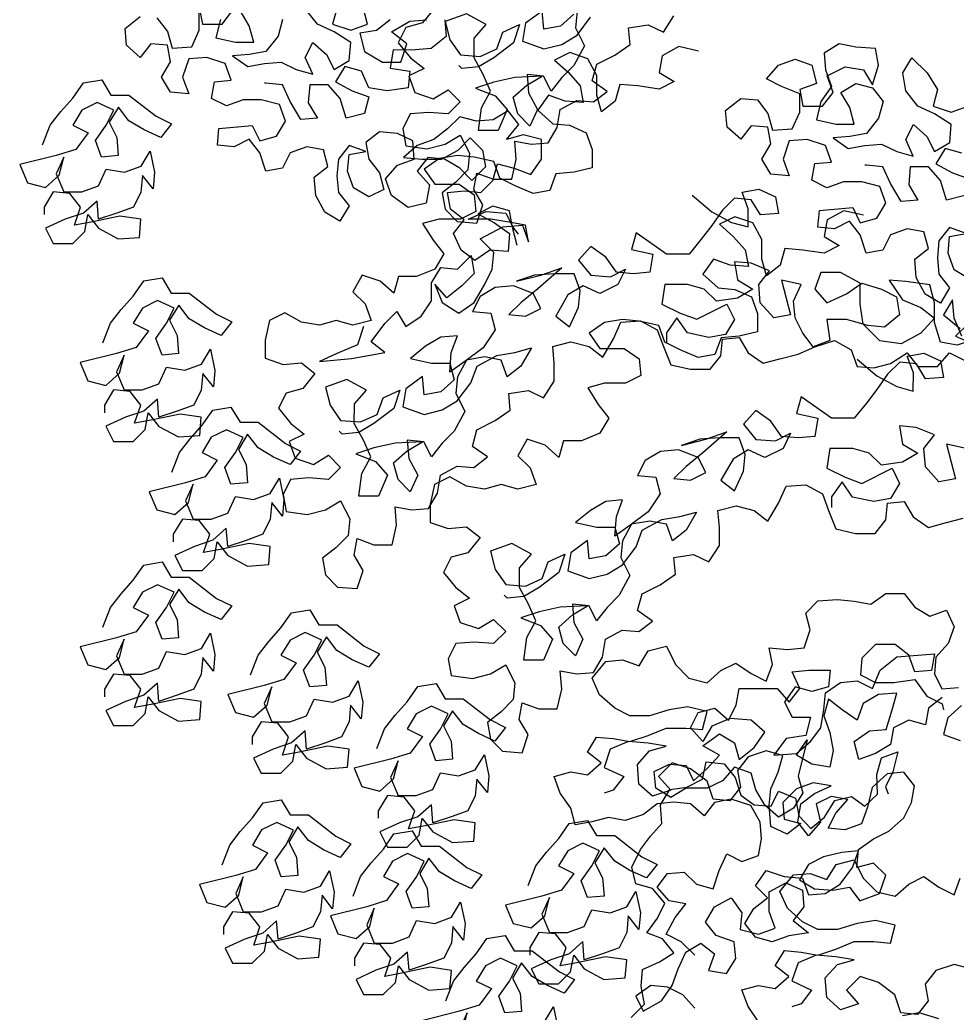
# Model space of a CAD drawing. Extents: x -624 to 3058, y 5313 to 11664.
# Drawn here: x -624 to 1288, y 7099 to 9125 of the extents above; entities that cross this region are included whole.
import ezdxf

# ---------------------------------------------------------------- set-up
doc = ezdxf.new("R2010")
doc.units = 0
doc.header["$LTSCALE"] = 150
doc.layers.get('0').update_dxf_attribs({"linetype": 'CONTINUOUS'})

msp = doc.modelspace()

# ---------------------------------------------------------------- linework, layer by layer
at = {"color": 0}
for points in [[(-344.6, 9128.8), (-323, 9100.9), (-313.7, 9067), (-273.6, 9070), (-258.1, 9104), (-258.1, 9141)], [(-258.1, 9150.3), (-251.9, 9116.3), (-211.7, 9116.3), (-190.1, 9144.1)], [(-214.8, 9125.6), (-224.1, 9088.5), (-184, 9079.2), (-146.9, 9079.2), (-156.1, 9113.1), (-174.7, 9144.1)], [(-88.2, 9125.4), (-97.5, 9091.5), (-122.2, 9060.6), (-156.2, 9054.5), (-190.2, 9051.4), (-159.3, 9029.7), (-125.3, 9035.9), (-91.3, 9038.9), (-60.5, 9023.5), (-26.5, 9014.2), (-41.9, 9048.2), (-26.4, 9079), (1.3, 9054.3), (16.8, 9023.4), (47.7, 9041.9), (50.8, 9079), (16.8, 9100.6), (-17.1, 9116.1), (-41.8, 9147)], [(23.1, 9150), (13.8, 9116.1), (50.8, 9103.7), (84.8, 9116), (75.6, 9153.1)], [(222, 9149.4), (197.2, 9118.6), (163.2, 9109.3), (147.8, 9078.4), (172.4, 9047.5), (200.2, 9025.9), (169.3, 9010.5), (181.6, 8976.5), (218.7, 8964.1), (249.6, 8982.6), (274.3, 8957.9), (249.6, 8933.2), (209.4, 8936.3), (172.3, 8933.2), (156.9, 8902.4), (163, 8868.4), (206.3, 8862.2), (243.3, 8871.4), (274.2, 8889.9), (292.7, 8852.8), (289.6, 8818.8), (264.9, 8794.1), (237.1, 8772.5), (243.2, 8738.6), (267.9, 8713.8), (308, 8710.7), (320.4, 8747.8), (301.9, 8778.7), (308.1, 8812.6), (342.1, 8800.3), (379.2, 8800.2), (388.5, 8840.4), (385.4, 8877.4), (419.4, 8871.2), (453.4, 8874.3), (471.9, 8905.2), (478.2, 8942.2), (512.2, 8960.7), (546.1, 8957.6), (574, 8979.2), (543.1, 9000.9), (552.4, 9034.8), (589.5, 9053.3), (620.4, 9074.9), (617.3, 9108.9), (657.5, 9115), (688.4, 9099.6), (710, 9133.5)], [(512.3, 9143), (509.2, 9109), (527.7, 9071.9), (506, 9031.8), (481.3, 9007.1), (459.7, 8979.3), (444.2, 9010.2), (410.3, 9013.3), (413.3, 8976.3), (431.8, 8942.3), (416.3, 8908.3), (391.7, 8933), (382.4, 8967), (410.2, 8991.7), (441.2, 9010.2), (385.5, 9007.2), (342.3, 8998), (305.2, 8985.6), (345.4, 8970.1), (370, 8942.3), (351.5, 8899.1), (311.3, 8899.1), (317.5, 8945.5), (336.1, 8979.4), (320.7, 9013.4), (302.2, 9047.4), (302.2, 9087.6), (327, 9115.3), (286.8, 9137), (243.6, 9121.6), (252.8, 9084.5), (274.4, 9053.6), (314.5, 9050.5), (348.5, 9065.9), (360.9, 9099.9), (394.9, 9115.3), (382.5, 9078.2), (342.3, 9047.4), (311.4, 9028.9), (277.4, 9025.8), (271.3, 9032)], [(506.1, 9136.8), (478.3, 9112.1), (444.3, 9106), (441.3, 9143), (407.3, 9118.4), (401.1, 9081.3), (444.3, 9065.8), (481.4, 9075), (512.3, 9093.6), (540.1, 9130.6)], [(390.2, 8664.7), (381, 8701.8), (374.8, 8735.8), (340.9, 8745.1), (309.9, 8729.7), (343.9, 8711.1), (374.8, 8689.5), (371.7, 8652.4), (334.6, 8655.5), (303.7, 8633.9), (275.9, 8655.6), (260.5, 8689.6), (282.1, 8717.3), (254.4, 8739), (248.2, 8773), (282.2, 8776), (316.2, 8772.9), (340.9, 8797.6), (350.2, 8831.6), (384.2, 8822.3), (418.1, 8809.9), (439.8, 8840.8), (439.8, 8880.9), (402.8, 8890.2), (368.8, 8881), (393.5, 8911.9), (371.9, 8939.7), (341, 8921.2), (307, 8918.1), (273.1, 8927.4), (248.3, 8902.7), (220.5, 8881.1), (186.5, 8868.8), (158.7, 8844.1), (195.8, 8841), (235.9, 8841), (269.9, 8859.5), (294.6, 8884.1), (319.3, 8859.4), (325.5, 8825.4), (297.7, 8797.6), (273, 8822.4), (242.1, 8840.9), (208.1, 8844.1), (186.5, 8816.3), (211.2, 8788.5), (204.9, 8751.4), (167.9, 8742.2), (133.9, 8766.9), (121.6, 8800.9), (146.3, 8828.7), (180.3, 8841), (177.3, 8878.1), (146.4, 8893.5), (109.3, 8896.7), (81.5, 8875.1), (87.6, 8841.1), (109.2, 8813.3), (118.5, 8779.3), (87.6, 8763.9), (56.7, 8782.4), (44.4, 8816.4), (47.5, 8850.4), (81.5, 8856.5), (47.5, 8868.9), (25.9, 8841.1), (22.7, 8807.2), (25.8, 8773.2), (47.4, 8745.4), (28.8, 8714.5), (-2, 8733.1), (-20.5, 8767), (-23.6, 8804.1), (4.2, 8825.7), (-5, 8859.7), (-39, 8865.9), (-73, 8853.6), (-88.5, 8822.7), (-122.4, 8816.6), (-134.8, 8853.6), (-156.4, 8881.5), (-187.3, 8866.1), (-221.2, 8869.2), (-218.1, 8903.1), (-150.2, 8909.3), (-134.7, 8878.4), (-100.7, 8887.6), (-82.2, 8918.5), (-94.5, 8952.5), (-131.6, 8961.8), (-168.6, 8961.8), (-202.6, 8949.5), (-233.5, 8964.9), (-227.3, 8998.9), (-193.3, 9002), (-205.6, 9036), (-242.7, 9048.4), (-279.8, 9045.3), (-292.2, 9008.2), (-279.8, 8974.3), (-316.9, 8977.4), (-335.4, 9008.3), (-316.8, 9039.2), (-323, 9073.1), (-357, 9076.3), (-378.6, 9048.5), (-406.4, 9073.2), (-409.5, 9107.2), (-378.5, 9131.9)], [(242.4, 9125.1), (245.4, 9091.2), (214.5, 9066.5), (174.3, 9063.4), (137.3, 9063.5), (131.1, 9026.4), (171.2, 9020.2), (168.1, 8986.2), (124.8, 8980.1), (87.8, 8986.3), (72.4, 9020.3), (38.4, 9029.6), (19.8, 8998.7), (53.8, 8980.1), (87.8, 8967.7), (78.5, 8933.8), (41.4, 8924.5), (29.1, 8964.7), (4.4, 8992.5), (-32.7, 8992.6), (-35.8, 8955.5), (-17.3, 8924.6), (-51.3, 8921.5), (-72.9, 8958.6), (-88.3, 8992.6), (-122.3, 8995.7), (-125.4, 8995.7)], [(131.1, 9125.2), (103.3, 9103.6), (69.3, 9097.5), (78.6, 9060.4), (115.6, 9038.8), (152.7, 9038.7), (165.1, 9075.8), (134.2, 9100.5), (171.3, 9122.1), (205.3, 9125.2)], [(1312.3, 8596.7), (1281.4, 8615.3), (1269.1, 8649.3), (1272.2, 8683.3), (1306.2, 8689.4), (1272.2, 8701.8), (1250.6, 8674), (1247.5, 8640), (1250.5, 8606.1), (1272.1, 8578.2), (1253.6, 8547.4), (1222.7, 8565.9), (1204.2, 8599.9), (1201.1, 8637), (1228.9, 8658.6), (1219.7, 8692.6), (1185.7, 8698.8), (1151.7, 8686.5), (1136.3, 8655.6), (1102.3, 8649.4), (1090, 8686.5), (1068.4, 8714.3), (1037.5, 8698.9), (1003.5, 8702), (1006.6, 8736), (1074.6, 8742.1), (1090, 8711.2), (1124, 8720.5), (1142.5, 8751.3), (1130.2, 8785.3), (1093.2, 8794.6), (1056.1, 8794.7), (1022.1, 8782.3), (991.2, 8797.8), (997.4, 8831.8), (1031.4, 8834.8), (1019.1, 8868.8), (982, 8881.2), (945, 8878.2), (932.6, 8841.1), (944.9, 8807.1), (907.8, 8810.2), (889.3, 8841.2), (907.9, 8872), (901.7, 8906), (867.8, 8909.1), (846.1, 8881.4), (818.3, 8906.1), (815.3, 8940.1), (846.2, 8964.8), (880.2, 8961.6), (901.8, 8933.8), (911, 8899.8), (951.2, 8902.9), (966.6, 8936.8), (966.7, 8973.9), (929.6, 8989.4), (898.7, 9004.9), (923.5, 9032.6), (957.5, 9045), (991.4, 9032.6), (1000.7, 8995.5), (966.7, 8983.2), (972.8, 8949.2), (1013, 8949.2), (1034.6, 8976.9), (1022.3, 9010.9), (1059.4, 9029.4), (1096.5, 9023.2), (1115, 8992.3), (1127.3, 9032.5), (1121.2, 9066.4), (1081, 9069.6), (1047.1, 9075.8), (1016.2, 9057.3), (1019.2, 9023.3), (1031.6, 8989.3), (1009.9, 8958.4), (1000.6, 8921.4), (1040.7, 8912.1), (1077.8, 8912), (1068.6, 8946), (1050.1, 8976.9), (1081, 8995.4), (1115, 8986.1), (1136.5, 8958.3), (1127.3, 8924.3), (1102.5, 8893.5), (1068.5, 8887.3), (1034.5, 8884.3), (1065.4, 8862.6), (1099.4, 8868.8), (1133.4, 8871.8), (1164.3, 8856.3), (1198.2, 8847), (1182.8, 8881), (1198.3, 8911.9), (1226.1, 8887.2), (1241.5, 8856.3), (1272.4, 8874.8), (1275.5, 8911.8), (1241.6, 8933.5), (1207.6, 8949), (1182.9, 8979.9), (1176.8, 9017), (1195.3, 9047.8), (1226.2, 9016.9), (1247.8, 8982.9), (1238.5, 8949), (1275.5, 8936.6), (1309.5, 8948.9)], [(760, 9061), (719.8, 9070.3), (685.8, 9051.8), (679.6, 9017.9), (710.5, 8999.3), (679.6, 8983.9), (636.3, 8990.1), (599.3, 8993.2), (590, 8959.3), (562.1, 8937.7), (552.9, 8971.6), (552.9, 9011.8), (534.4, 9045.8), (497.4, 9058.2), (466.5, 9042.8), (494.3, 9018), (518.9, 8990.2), (525.1, 8956.2), (488, 8959.4), (454.1, 8971.7), (432.4, 8940.9), (463.3, 8913), (497.2, 8909.9), (531.2, 8894.4), (543.5, 8860.5), (543.5, 8823.4), (506.4, 8814.2), (469.4, 8811.1), (457, 8777.1), (423, 8771), (385.9, 8786.5), (355, 8801.9), (342.7, 8835.9), (302.6, 8845.2), (268.6, 8848.3), (231.5, 8842.2), (200.6, 8820.6), (222.2, 8789.7), (271.6, 8789.7), (302.5, 8768), (305.6, 8734), (274.7, 8718.6), (231.4, 8718.6), (197.4, 8709.4), (219, 8675.4), (240.6, 8647.6), (222.1, 8616.7), (185, 8601.3), (147.9, 8601.3), (138.6, 8567.4), (110.8, 8592.1), (73.8, 8604.5), (55.2, 8570.5), (79.9, 8545.8), (92.2, 8511.8), (55.1, 8502.6), (21.2, 8511.9), (-12.8, 8502.6), (-49.9, 8508.8), (-83.8, 8527.4), (-114.7, 8512), (-124.1, 8471.8), (-124.1, 8434.8), (-87, 8422.4), (-50, 8425.4), (-22.2, 8403.8), (-46.9, 8372.9), (-80.9, 8363.7), (-96.4, 8332.8), (-71.7, 8301.9), (-43.9, 8280.3), (-74.8, 8264.8), (-62.5, 8230.8), (-25.4, 8218.5), (5.5, 8237), (30.2, 8212.2), (5.4, 8187.5), (-34.7, 8190.7), (-71.8, 8187.6), (-87.3, 8156.7), (-81.1, 8122.7), (-37.9, 8116.5), (-0.8, 8125.8), (30.1, 8144.3), (48.6, 8107.2), (45.5, 8073.2), (20.7, 8048.5), (-7.1, 8026.9), (-0.9, 7992.9), (23.8, 7968.2), (63.9, 7965.1), (76.3, 8002.1), (57.8, 8033), (64, 8067), (98, 8054.6), (135, 8054.6), (144.3, 8094.7), (141.3, 8131.8), (175.3, 8125.6), (209.2, 8128.7), (227.8, 8159.5), (234, 8196.6), (268, 8215.1), (302, 8212), (329.8, 8233.6), (298.9, 8255.2), (308.2, 8289.2), (345.3, 8307.7), (376.2, 8329.3), (373.2, 8363.3), (413.3, 8369.4), (444.2, 8353.9), (465.9, 8387.9), (465.9, 8425), (462.9, 8459), (499.9, 8468.2), (537, 8458.9), (564.8, 8437.2), (586.4, 8474.3), (601.9, 8508.2), (642.1, 8511.3), (676, 8492.7), (688.4, 8458.7), (703.8, 8421.7), (743.9, 8412.4), (784.1, 8412.3), (805.7, 8440.1), (808.8, 8474.1), (842.8, 8477.1), (861.3, 8446.2), (892.2, 8424.6), (926.2, 8433.8), (963.3, 8443), (997.3, 8458.5), (1037.4, 8470.8), (1071.4, 8452.2), (1083.7, 8418.2), (1117.7, 8415.1), (1151.7, 8424.3), (1185.7, 8445.9), (1207.3, 8418.1), (1247.4, 8418.1), (1272.2, 8445.9), (1303, 8430.4)], [(-577.8, 8869.9), (-562.3, 8910), (-540.6, 8937.8), (-515.9, 8965.6), (-494.2, 8996.4), (-457.2, 9002.6), (-438.7, 8971.7), (-401.6, 8971.6), (-346, 8928.3), (-315.1, 8912.9), (-336.8, 8885.1), (-370.8, 8900.6), (-401.6, 8919.1), (-423.2, 8947), (-441.8, 8916.1), (-426.4, 8885.2), (-423.3, 8848.1), (-457.3, 8845), (-469.6, 8879), (-448, 8909.9), (-432.5, 8940.8), (-466.5, 8956.3), (-497.4, 8940.8), (-515.9, 8910), (-485.1, 8894.5), (-509.8, 8860.5), (-550, 8848.2), (-624.1, 8829.8), (-608.7, 8792.7), (-571.7, 8783.4), (-543.8, 8808.1), (-534.5, 8845.1), (-550, 8811.1), (-534.6, 8774.1), (-497.5, 8774), (-463.5, 8786.4), (-448.1, 8820.3), (-411, 8814.1), (-377, 8826.4), (-358.4, 8857.3), (-349.2, 8814.1), (-352.3, 8780.1), (-373.9, 8807.9), (-377.1, 8773.9), (-392.5, 8743), (-426.5, 8730.7), (-463.6, 8718.4), (-466.7, 8755.5), (-494.5, 8730.8), (-531.6, 8718.5), (-571.7, 8700), (-556.3, 8669.1), (-516.2, 8669), (-491.4, 8693.7), (-485.2, 8727.7), (-463.6, 8699.9), (-423.5, 8678.2), (-380.2, 8681.3), (-377.1, 8718.3), (-420.3, 8724.5), (-479, 8712.2), (-513, 8706.1), (-500.6, 8743.1), (-522.2, 8771), (-556.2, 8774.1), (-574.8, 8743.2), (-574.8, 8727.8)], [(1297.1, 8853.1), (1263.1, 8862.4), (1244.5, 8831.6), (1278.5, 8813), (1312.5, 8800.6)], [(1303.2, 8766.6), (1266.1, 8757.4), (1253.8, 8797.6), (1229.1, 8825.4), (1192, 8825.4), (1188.9, 8788.4), (1207.4, 8757.5), (1173.4, 8754.4), (1151.8, 8791.5), (1136.4, 8825.5), (1102.5, 8828.6), (1099.4, 8828.6)], [(747.3, 8767.6), (787.5, 8733.6), (827.6, 8711.9), (861.6, 8702.6), (861.6, 8739.7), (849.3, 8773.7), (883.3, 8779.8), (917.2, 8764.4), (923.4, 8730.4), (886.3, 8727.3), (867.8, 8758.2), (833.8, 8761.3), (809.1, 8736.6), (787.4, 8705.8), (765.8, 8678), (741, 8647.1), (694.7, 8647.2), (633, 8690.5), (623.7, 8656.5), (666.9, 8647.2), (660.7, 8610.1), (626.7, 8607.1), (592.7, 8610.2), (571.1, 8641.1), (540.3, 8662.8), (515.5, 8635), (540.2, 8604.1), (580.4, 8600.9), (611.3, 8616.4), (595.8, 8585.5), (558.7, 8567), (524.7, 8582.5), (493.8, 8564), (469.1, 8520.7), (496.9, 8499.1), (515.4, 8539.2), (518.6, 8573.2), (506.2, 8607.2), (466.1, 8607.2), (425.9, 8604.2), (388.8, 8591.8), (438.3, 8604.2), (481.5, 8619.6), (432.1, 8576.4), (398.1, 8548.6), (373.3, 8523.9), (407.3, 8520.8), (438.2, 8536.2), (422.8, 8567.1), (382.7, 8582.6), (345.6, 8579.5), (314.7, 8561), (299.2, 8530.1), (336.3, 8527), (345.5, 8493), (320.8, 8456), (283.7, 8428.2), (252.7, 8406.6), (255.9, 8446.8), (268.3, 8480.8), (234.3, 8477.7), (203.4, 8459.2), (172.5, 8434.5), (215.7, 8425.2), (252.8, 8425.2), (262, 8391.2), (234.2, 8366.5), (200.2, 8360.3), (197.1, 8397.4), (163.1, 8372.7), (156.9, 8335.7), (200.2, 8320.2), (237.2, 8329.4), (268.1, 8347.9), (296, 8385), (308.4, 8418.9), (348.5, 8440.5), (385.6, 8446.7), (419.6, 8455.9), (397.9, 8418.9), (370.1, 8397.3), (357.8, 8431.2), (323.8, 8437.5), (286.8, 8431.3), (268.2, 8397.3), (265.1, 8363.4), (283.6, 8326.3), (261.9, 8286.1), (237.2, 8261.5), (215.5, 8233.7), (200.1, 8264.6), (166.1, 8267.7), (169.2, 8230.6), (187.7, 8196.6), (172.2, 8162.7), (147.5, 8187.4), (138.3, 8221.4), (166.1, 8246.1), (197, 8264.6), (141.4, 8261.5), (98.2, 8252.3), (61.1, 8240), (101.2, 8224.5), (125.9, 8196.7), (107.3, 8153.5), (67.2, 8153.5), (73.4, 8199.8), (92, 8233.8), (76.5, 8267.8), (58, 8301.8), (58.1, 8341.9), (82.8, 8369.7), (42.7, 8391.4), (-0.6, 8376), (8.7, 8338.9), (30.2, 8308), (70.4, 8304.9), (104.4, 8320.3), (116.8, 8354.2), (150.8, 8369.7), (138.4, 8332.6), (98.2, 8301.7), (67.3, 8283.2), (33.3, 8280.2), (27.1, 8286.4)], [(76.8, 8499.5), (64.4, 8462.4), (21.1, 8443.9), (-12.9, 8428.5), (52, 8434.6), (120, 8446.9), (92.2, 8468.6), (120, 8505.6), (144.7, 8530.3), (163.3, 8499.4), (194.2, 8521), (215.8, 8551.8), (215.8, 8588.9), (234.4, 8619.8), (268.4, 8616.7), (296.2, 8644.4), (302.4, 8607.4), (277.6, 8582.7), (246.7, 8558), (222, 8585.8), (237.4, 8548.7), (271.4, 8527.1), (302.3, 8548.7), (324, 8585.7), (339.4, 8616.6), (342.6, 8650.6), (314.8, 8678.4), (361.1, 8703.1), (401.3, 8706.1), (413.6, 8672.1), (407.5, 8706.1), (373.5, 8712.3), (336.4, 8718.5), (290.1, 8718.6), (327.2, 8734), (367.3, 8730.9), (382.8, 8700), (392, 8687.6)], [(1096.6, 8726.5), (1056.5, 8735.8), (1022.5, 8717.3), (1016.3, 8683.3), (1047.1, 8664.8), (1016.2, 8649.3), (973, 8655.6), (935.9, 8658.7), (926.6, 8624.7), (898.8, 8603.1), (889.6, 8637.1), (889.6, 8677.3), (871.1, 8711.3), (834.1, 8723.6), (803.2, 8708.2), (830.9, 8683.5), (855.6, 8655.7), (861.8, 8621.7), (824.7, 8624.8), (790.7, 8637.2), (769.1, 8606.3), (799.9, 8578.5), (833.9, 8575.4), (867.9, 8559.9), (880.2, 8525.9), (880.2, 8488.8), (843.1, 8479.6), (806, 8476.5), (793.6, 8442.6), (759.7, 8436.4), (722.6, 8451.9), (691.7, 8467.4), (679.4, 8501.4), (639.3, 8510.7), (605.3, 8513.8), (568.2, 8507.7), (537.3, 8486.1), (558.9, 8455.1), (608.3, 8455.1), (639.2, 8433.4), (642.2, 8399.5), (611.3, 8384.1), (568.1, 8384.1), (534.1, 8374.9), (555.7, 8340.9), (577.3, 8313), (558.7, 8282.2), (521.6, 8266.7), (484.6, 8266.8), (475.3, 8232.8), (447.5, 8257.5), (410.4, 8269.9), (391.9, 8236), (416.6, 8211.2), (428.9, 8177.3), (391.8, 8168), (357.8, 8177.3), (323.9, 8168.1), (286.8, 8174.3), (252.8, 8192.9), (221.9, 8177.4), (212.6, 8137.3), (212.6, 8100.2), (249.6, 8087.8), (286.7, 8090.9), (314.5, 8069.2), (289.8, 8038.4), (255.8, 8029.1), (240.3, 7998.3), (265, 7967.3), (292.8, 7945.7), (261.9, 7930.3), (274.2, 7896.3), (311.2, 7883.9), (342.1, 7902.4), (366.8, 7877.7), (342.1, 7853), (301.9, 7856.1), (264.9, 7853.1), (249.4, 7822.2), (255.5, 7788.2), (298.8, 7782), (335.9, 7791.2), (366.8, 7809.7), (385.3, 7772.6), (382.2, 7738.7), (357.4, 7714), (329.6, 7692.4), (335.7, 7658.4), (360.4, 7633.6), (400.6, 7630.5), (413, 7667.6), (394.5, 7698.5), (400.7, 7732.5), (434.7, 7720.1), (471.7, 7720), (481, 7760.2), (478, 7797.3), (511.9, 7791), (545.9, 7794.1), (564.5, 7825), (570.7, 7862), (604.7, 7880.5), (638.7, 7877.4), (666.5, 7899), (635.6, 7920.7), (644.9, 7954.6), (682, 7973.1), (712.9, 7994.7), (709.9, 8028.7), (750, 8034.9), (780.9, 8019.4), (802.6, 8053.3), (802.6, 8090.4), (799.5, 8124.4), (836.6, 8133.6), (873.7, 8124.3), (901.4, 8102.7), (923.1, 8139.7), (938.6, 8173.7), (978.7, 8176.7), (1012.7, 8158.2), (1025, 8124.2), (1040.4, 8087.1), (1080.6, 8077.8), (1120.7, 8077.8), (1142.4, 8105.6), (1145.5, 8139.5), (1179.5, 8142.6), (1198, 8111.7), (1228.9, 8090), (1262.9, 8099.3), (1299.9, 8108.5)], [(1324.7, 8473.6), (1287.6, 8461.3), (1253.7, 8467.5), (1241.3, 8507.7), (1241.4, 8547.8), (1232.1, 8584.9), (1182.7, 8591.1), (1148.7, 8594.2), (1176.5, 8554.1), (1213.6, 8538.6), (1241.3, 8516.9), (1213.5, 8486.1), (1173.3, 8464.5), (1130.1, 8470.7), (1096.1, 8504.7), (1090, 8544.9), (1090, 8588.1), (1049.9, 8609.8), (1009.8, 8609.8), (997.4, 8575.8), (1022.1, 8548), (1062.2, 8566.5), (1093.1, 8588.1), (1133.3, 8575.7), (1164.2, 8560.2), (1170.3, 8523.2), (1139.4, 8498.5), (1105.4, 8501.6), (1062.2, 8514), (1022, 8514), (1028.2, 8470.8), (994.2, 8458.5), (972.6, 8486.3), (957.2, 8517.2), (954.1, 8551.2), (969.6, 8585.1), (929.4, 8594.4), (938.7, 8557.4), (947.9, 8523.4), (913.9, 8517.2), (886.1, 8548.1), (883.1, 8585.2), (904.7, 8613), (867.7, 8628.5), (833.7, 8631.6), (839.8, 8594.5), (870.7, 8576), (839.8, 8557.5), (796.6, 8551.3), (771.9, 8576.1), (737.9, 8585.4), (691.6, 8585.4), (685.3, 8545.2), (722.4, 8526.7), (756.4, 8514.3), (818.2, 8545.1), (833.6, 8514.2), (815, 8483.3), (781, 8477.2), (737.8, 8486.5), (716.2, 8517.4), (694.6, 8486.5), (694.5, 8464.9)], [(-454.7, 8466), (-439.2, 8506.2), (-417.6, 8534), (-392.8, 8561.7), (-371.2, 8592.6), (-334.1, 8598.8), (-315.6, 8567.9), (-278.5, 8567.8), (-223, 8524.5), (-192.1, 8509.1), (-213.7, 8481.3), (-247.7, 8496.7), (-278.6, 8515.3), (-300.2, 8543.1), (-318.7, 8512.3), (-303.3, 8481.4), (-300.3, 8444.3), (-334.2, 8441.2), (-346.6, 8475.2), (-324.9, 8506.1), (-309.4, 8537), (-343.4, 8552.4), (-374.3, 8537), (-392.9, 8506.1), (-362, 8490.7), (-386.7, 8456.7), (-426.9, 8444.4), (-501.1, 8425.9), (-485.7, 8388.8), (-448.6, 8379.5), (-420.8, 8404.2), (-411.5, 8441.3), (-426.9, 8407.3), (-411.5, 8370.2), (-374.5, 8370.2), (-340.5, 8382.5), (-325, 8416.5), (-287.9, 8410.3), (-253.9, 8422.6), (-235.4, 8453.5), (-226.2, 8410.2), (-229.3, 8376.3), (-250.9, 8404.1), (-254, 8370.1), (-269.5, 8339.2), (-303.5, 8326.9), (-340.5, 8314.6), (-343.6, 8351.7), (-371.4, 8327), (-408.5, 8314.6), (-448.7, 8296.1), (-433.3, 8265.2), (-393.1, 8265.2), (-368.4, 8289.9), (-362.2, 8323.9), (-340.6, 8296), (-300.4, 8274.4), (-257.2, 8277.4), (-254, 8314.5), (-297.3, 8320.7), (-356, 8308.4), (-390, 8302.3), (-377.6, 8339.3), (-399.2, 8367.1), (-433.2, 8370.3), (-451.7, 8339.4), (-451.7, 8323.9)], [(1296.9, 8479.8), (1281.5, 8516.9), (1278.4, 8554), (1259.9, 8523.1), (1293.8, 8495.3)], [(1309.3, 8504.5), (1284.6, 8479.8), (1327.8, 8461.2)], [(1084, 8433), (1124.1, 8399), (1164.3, 8377.4), (1198.2, 8368.1), (1198.3, 8405.1), (1185.9, 8439.1), (1219.9, 8445.3), (1253.9, 8429.8), (1260, 8395.8), (1223, 8392.8), (1204.5, 8423.7), (1170.5, 8426.8), (1145.8, 8402.1), (1124.1, 8371.2), (1102.5, 8343.4), (1077.7, 8312.6), (1031.4, 8312.6), (969.6, 8355.9), (960.3, 8322), (1003.6, 8312.6), (997.4, 8275.6), (963.4, 8272.5), (929.4, 8275.6), (907.8, 8306.6), (876.9, 8328.2), (852.2, 8300.4), (876.9, 8269.5), (917, 8266.4), (947.9, 8281.8), (932.5, 8250.9), (895.4, 8232.4), (861.4, 8247.9), (830.5, 8229.4), (805.8, 8186.2), (833.5, 8164.5), (852.1, 8204.7), (855.2, 8238.6), (842.9, 8272.6), (802.8, 8272.7), (762.6, 8269.6), (725.5, 8257.3), (774.9, 8269.6), (818.2, 8285), (768.7, 8241.8), (734.7, 8214), (710, 8189.4), (744, 8186.2), (774.9, 8201.6), (759.5, 8232.6), (719.3, 8248), (682.3, 8245), (651.3, 8226.5), (635.9, 8195.6), (672.9, 8192.5), (682.2, 8158.5), (657.4, 8121.4), (620.3, 8093.7), (589.4, 8072.1), (592.6, 8112.2), (604.9, 8146.2), (571, 8143.1), (540, 8124.6), (509.1, 8100), (552.4, 8090.6), (589.4, 8090.6), (598.7, 8056.6), (570.9, 8031.9), (536.9, 8025.8), (533.8, 8062.9), (499.8, 8038.2), (493.6, 8001.1), (536.8, 7985.6), (573.9, 7994.9), (604.8, 8013.4), (632.7, 8050.4), (645, 8084.4), (685.2, 8106), (722.3, 8112.1), (756.3, 8121.3), (734.6, 8084.3), (706.8, 8062.7), (694.5, 8096.7), (660.5, 8102.9), (623.4, 8096.8), (604.9, 8062.8), (601.7, 8028.8), (620.2, 7991.7), (598.6, 7951.6), (573.8, 7926.9), (552.2, 7899.1), (536.8, 7930), (502.8, 7933.1), (505.9, 7896.1), (524.4, 7862.1), (508.9, 7828.1), (484.2, 7852.9), (475, 7886.8), (502.8, 7911.5), (533.7, 7930), (478.1, 7927), (434.8, 7917.8), (397.8, 7905.4), (437.9, 7890), (462.6, 7862.1), (444, 7818.9), (403.9, 7818.9), (410.1, 7865.3), (428.6, 7899.2), (413.2, 7933.2), (394.7, 7967.2), (394.8, 8007.4), (419.5, 8035.2), (379.4, 8056.8), (336.1, 8041.4), (345.3, 8004.3), (366.9, 7973.4), (407.1, 7970.3), (441.1, 7985.7), (453.5, 8019.7), (487.5, 8035.1), (475.1, 7998), (434.9, 7967.2), (404, 7948.7), (370, 7945.6), (363.8, 7951.8)], [(-314.1, 8202.7), (-298.6, 8242.8), (-276.9, 8270.6), (-252.2, 8298.4), (-230.5, 8329.3), (-193.5, 8335.4), (-175, 8304.5), (-137.9, 8304.5), (-82.3, 8261.2), (-51.4, 8245.7), (-73.1, 8217.9), (-107.1, 8233.4), (-137.9, 8251.9), (-159.5, 8279.8), (-178.1, 8248.9), (-162.7, 8218), (-159.6, 8180.9), (-193.6, 8177.9), (-205.9, 8211.9), (-184.3, 8242.7), (-168.8, 8273.6), (-202.8, 8289.1), (-233.7, 8273.7), (-252.2, 8242.8), (-221.4, 8227.3), (-246.1, 8193.4), (-286.3, 8181), (-360.4, 8162.6), (-345, 8125.5), (-308, 8116.2), (-280.1, 8140.9), (-270.8, 8177.9), (-286.3, 8144), (-270.9, 8106.9), (-233.8, 8106.9), (-199.8, 8119.2), (-184.4, 8153.1), (-147.3, 8146.9), (-113.3, 8159.3), (-94.7, 8190.1), (-85.5, 8146.9), (-88.6, 8112.9), (-110.2, 8140.7), (-113.4, 8106.7), (-128.8, 8075.9), (-162.8, 8063.5), (-199.9, 8051.2), (-203, 8088.3), (-230.8, 8063.6), (-267.9, 8051.3), (-308, 8032.8), (-292.6, 8001.9), (-252.5, 8001.8), (-227.7, 8026.5), (-221.5, 8060.5), (-199.9, 8032.7), (-159.8, 8011), (-116.5, 8014.1), (-113.4, 8051.1), (-156.6, 8057.4), (-215.3, 8045.1), (-249.3, 8038.9), (-236.9, 8076), (-258.5, 8103.8), (-292.5, 8106.9), (-311.1, 8076), (-311.1, 8060.6)], [(1306.2, 8250.6), (1266.1, 8259.9), (1275.3, 8222.8), (1284.6, 8188.8), (1250.6, 8182.7), (1222.8, 8213.6), (1219.8, 8250.7), (1241.4, 8278.4), (1204.3, 8293.9), (1170.4, 8297), (1176.5, 8260), (1207.4, 8241.4), (1176.5, 8222.9), (1133.2, 8216.8), (1108.5, 8241.5), (1074.6, 8250.8), (1028.2, 8250.8), (1022, 8210.7), (1059.1, 8192.1), (1093, 8179.7), (1154.8, 8210.6), (1170.3, 8179.7), (1151.7, 8148.8), (1117.7, 8142.6), (1074.5, 8151.9), (1052.9, 8182.9), (1031.2, 8152), (1031.2, 8130.4)], [(-454.7, 7886.7), (-439.2, 7926.8), (-417.6, 7954.6), (-392.8, 7982.4), (-371.2, 8013.2), (-334.1, 8019.4), (-315.6, 7988.5), (-278.5, 7988.4), (-223, 7945.1), (-192.1, 7929.7), (-213.7, 7901.9), (-247.7, 7917.4), (-278.6, 7935.9), (-300.2, 7963.7), (-318.7, 7932.9), (-303.3, 7902), (-300.3, 7864.9), (-334.2, 7861.8), (-346.6, 7895.8), (-324.9, 7926.7), (-309.4, 7957.6), (-343.4, 7973), (-374.3, 7957.6), (-392.9, 7926.8), (-362, 7911.3), (-386.7, 7877.3), (-426.9, 7865), (-501.1, 7846.5), (-485.7, 7809.5), (-448.6, 7800.2), (-420.8, 7824.8), (-411.5, 7861.9), (-426.9, 7827.9), (-411.5, 7790.9), (-374.5, 7790.8), (-340.5, 7803.1), (-325, 7837.1), (-287.9, 7830.9), (-253.9, 7843.2), (-235.4, 7874.1), (-226.2, 7830.8), (-229.3, 7796.9), (-250.9, 7824.7), (-254, 7790.7), (-269.5, 7759.8), (-303.5, 7747.5), (-340.5, 7735.2), (-343.6, 7772.3), (-371.4, 7747.6), (-408.5, 7735.2), (-448.7, 7716.7), (-433.3, 7685.8), (-393.1, 7685.8), (-368.4, 7710.5), (-362.2, 7744.5), (-340.6, 7716.6), (-300.4, 7695), (-257.2, 7698), (-254, 7735.1), (-297.3, 7741.3), (-356, 7729), (-390, 7722.9), (-377.6, 7759.9), (-399.2, 7787.8), (-433.2, 7790.9), (-451.7, 7760), (-451.7, 7744.6)], [(752.6, 7217.3), (724.8, 7245.1), (693.9, 7260.6), (712.5, 7294.6), (734.1, 7322.3), (700.2, 7328.5), (675.5, 7356.4), (697.1, 7384.2), (731.1, 7387.2), (755.8, 7362.5), (789.8, 7353.2), (802.2, 7390.2), (817.6, 7424.2), (848.5, 7408.7), (882.5, 7421.1), (888.7, 7455), (885.7, 7489), (867.1, 7523), (827, 7535.4), (793, 7529.2), (771.4, 7501.5), (743.6, 7526.2), (709.6, 7529.3), (675.6, 7526.3), (647.8, 7504.7), (610.7, 7492.3), (576.8, 7498.6), (542.8, 7489.3), (508.8, 7483.2), (499.5, 7517.2), (478, 7548.1), (465.6, 7582.1), (499.6, 7591.3), (533.6, 7585.1), (561.4, 7609.8), (533.6, 7631.4), (552.2, 7662.3), (586.2, 7659.2), (620.1, 7653), (657.2, 7665.3), (694.3, 7680.7), (734.5, 7680.7), (768.4, 7677.5), (777.7, 7714.6), (737.6, 7723.9), (700.5, 7717.8), (660.4, 7705.4), (620.2, 7705.5), (589.3, 7721), (558.5, 7748.8), (543, 7782.8), (570.9, 7816.7), (604.9, 7819.8), (638.8, 7807.4), (657.4, 7838.3), (694.5, 7847.5), (713, 7810.4), (740.7, 7782.6), (777.8, 7773.3), (805.6, 7798), (836.5, 7813.4), (867.4, 7791.7), (898.3, 7776.3), (910.7, 7810.2), (904.5, 7844.2), (941.6, 7841.1), (975.6, 7844.2), (988, 7881.2), (978.7, 7915.2), (1003.4, 7939.9), (1043.6, 7943), (1077.6, 7939.8), (1111.6, 7933.6), (1142.5, 7955.2), (1179.5, 7955.2), (1201.1, 7927.4), (1232, 7908.8), (1266, 7921.1), (1281.4, 7887.1), (1269, 7853.2), (1244.3, 7825.4), (1241.2, 7791.4), (1256.6, 7760.5), (1290.6, 7763.6)], [(-153.4, 7789.4), (-137.9, 7829.5), (-116.3, 7857.3), (-91.5, 7885.1), (-69.9, 7915.9), (-32.8, 7922.1), (-14.3, 7891.2), (22.8, 7891.1), (78.3, 7847.9), (109.2, 7832.4), (87.6, 7804.6), (53.6, 7820.1), (22.7, 7838.6), (1.1, 7866.5), (-17.4, 7835.6), (-2, 7804.7), (1, 7767.6), (-32.9, 7764.5), (-45.3, 7798.5), (-23.6, 7829.4), (-8.1, 7860.3), (-42.1, 7875.8), (-73, 7860.3), (-91.6, 7829.5), (-60.7, 7814), (-85.4, 7780), (-125.6, 7767.7), (-199.8, 7749.3), (-184.4, 7712.2), (-147.3, 7702.9), (-119.5, 7727.6), (-110.2, 7764.6), (-125.6, 7730.7), (-110.2, 7693.6), (-73.2, 7693.5), (-39.2, 7705.9), (-23.7, 7739.8), (13.4, 7733.6), (47.4, 7745.9), (65.9, 7776.8), (75.1, 7733.6), (72, 7699.6), (50.4, 7727.4), (47.3, 7693.4), (31.8, 7662.6), (-2.2, 7650.2), (-39.2, 7637.9), (-42.3, 7675), (-70.1, 7650.3), (-107.2, 7638), (-147.4, 7619.5), (-132, 7588.6), (-91.8, 7588.5), (-67.1, 7613.2), (-60.9, 7647.2), (-39.3, 7619.4), (0.9, 7597.7), (44.1, 7600.8), (47.3, 7637.8), (4, 7644), (-54.7, 7631.7), (-88.7, 7625.6), (-76.3, 7662.7), (-97.9, 7690.5), (-131.9, 7693.6), (-150.4, 7662.7), (-150.4, 7647.3)], [(1257, 7742.8), (1229.2, 7721.2), (1223, 7687.2), (1189, 7696.5), (1158.1, 7681.1), (1151.9, 7647.1), (1121, 7628.6), (1087, 7616.3), (1077.7, 7653.4), (1108.6, 7674.9), (1142.6, 7678), (1155, 7718.1), (1164.3, 7752.1), (1127.2, 7749.1), (1096.3, 7730.6), (1084, 7696.6), (1053.1, 7718.2), (1025.3, 7739.9), (1016, 7705.9), (1028.3, 7671.9), (1034.5, 7634.9), (1028.3, 7600.9), (991.2, 7607.1), (960.3, 7625.7), (982, 7656.5), (963.4, 7582.4), (972.6, 7548.4), (954.1, 7517.5), (923.1, 7499), (895.4, 7523.8), (876.9, 7554.7), (867.6, 7588.7), (833.7, 7601.1), (808.9, 7573.3), (778, 7557.9), (734.8, 7557.9), (703.9, 7539.4), (673, 7558), (669.9, 7591.9), (700.8, 7607.4), (734.8, 7604.2), (750.2, 7573.3), (778, 7598), (802.8, 7625.8), (768.8, 7644.4), (802.8, 7669), (833.7, 7650.5), (842.9, 7616.5), (873.8, 7641.2), (895.5, 7672.1), (867.7, 7696.8), (824.5, 7699.9), (787.4, 7684.5), (768.8, 7653.6), (744.1, 7681.5), (759.6, 7712.3), (793.6, 7721.6), (821.4, 7696.8), (836.9, 7727.7), (843.1, 7761.7), (920.3, 7761.6), (945, 7733.8), (966.6, 7761.6), (951.2, 7795.6), (985.2, 7798.6), (1028.4, 7798.6), (1025.3, 7764.6), (991.3, 7755.4), (957.4, 7764.7), (935.7, 7733.8), (951.1, 7702.9), (988.2, 7702.9), (978.9, 7665.8), (938.7, 7659.7), (914, 7625.7), (960.3, 7628.7), (988.2, 7653.4), (1009.8, 7681.2), (1016, 7718.3), (1019.1, 7752.3), (1050, 7773.8), (1084, 7776.9), (1114.9, 7761.4), (1130.4, 7798.5), (1164.4, 7826.3), (1207.6, 7829.3), (1241.6, 7832.4), (1235.4, 7798.4), (1201.4, 7795.3), (1189.1, 7829.3), (1161.3, 7851), (1121.2, 7851), (1093.3, 7823.2), (1090.2, 7789.3), (1121.1, 7773.8), (1158.2, 7773.7), (1201.4, 7779.9), (1226.1, 7745.9), (1257, 7730.4), (1260, 7718.1)], [(104.1, 7638.8), (119.6, 7678.9), (141.2, 7706.7), (165.9, 7734.5), (187.6, 7765.4), (224.7, 7771.5), (243.2, 7740.6), (280.2, 7740.6), (335.8, 7697.3), (366.7, 7681.8), (345, 7654), (311.1, 7669.5), (280.2, 7688.1), (258.6, 7715.9), (240, 7685), (255.4, 7654.1), (258.5, 7617), (224.5, 7614), (212.2, 7648), (233.8, 7678.8), (249.3, 7709.7), (215.4, 7725.2), (184.5, 7709.8), (165.9, 7678.9), (196.8, 7663.4), (172, 7629.5), (131.9, 7617.1), (57.7, 7598.7), (73.1, 7561.6), (110.2, 7552.3), (138, 7577), (147.3, 7614), (131.8, 7580.1), (147.2, 7543), (184.3, 7543), (218.3, 7555.3), (233.8, 7589.2), (270.8, 7583), (304.8, 7595.4), (323.4, 7626.2), (332.6, 7583), (329.5, 7549), (307.9, 7576.8), (304.8, 7542.8), (289.3, 7512), (255.3, 7499.6), (218.2, 7487.3), (215.2, 7524.4), (187.3, 7499.7), (150.3, 7487.4), (110.1, 7468.9), (125.5, 7438), (165.7, 7437.9), (190.4, 7462.6), (196.6, 7496.6), (218.2, 7468.8), (258.3, 7447.1), (301.6, 7450.2), (304.7, 7487.2), (261.5, 7493.5), (202.8, 7481.2), (168.8, 7475), (181.2, 7512.1), (159.6, 7539.9), (125.6, 7543), (107, 7512.1), (107, 7496.7)], [(1296.7, 7726.5), (1268.9, 7701.8), (1259.6, 7667.8), (1293.6, 7655.4)], [(752.5, 7109.2), (727.8, 7137), (696.9, 7152.5), (662.9, 7155.6), (632, 7134), (647.4, 7103.1), (684.5, 7124.7), (706.2, 7155.6), (718.6, 7189.5), (734, 7223.5), (765, 7242), (792.7, 7220.3), (780.3, 7186.4), (817.4, 7180.2), (836, 7211), (832.9, 7245), (795.9, 7257.4), (774.3, 7285.2), (792.8, 7316.1), (826.8, 7334.6), (848.4, 7303.7), (845.3, 7269.7), (882.4, 7260.4), (916.3, 7272.7), (904, 7306.7), (904.1, 7346.9), (938.1, 7365.4), (972, 7349.9), (975.1, 7315.9), (953.4, 7288.2), (984.3, 7263.4), (944.1, 7257.3), (910.1, 7245), (876.2, 7254.2), (854.6, 7282.1), (873.1, 7312.9), (901, 7334.5), (876.3, 7359.3), (897.9, 7390.1), (935, 7377.8), (972, 7374.6), (984.4, 7340.6), (1018.3, 7343.7), (1049.3, 7362.2), (1074, 7396.2), (1086.4, 7430.1), (1052.4, 7427.1), (1015.3, 7417.8), (984.4, 7402.4), (965.9, 7371.5), (996.7, 7353), (1033.8, 7349.9), (1067.8, 7356), (1089.4, 7328.2), (1129.6, 7343.6), (1141.9, 7380.7), (1117.3, 7405.4), (1083.3, 7396.2), (1086.4, 7433.2), (1117.3, 7454.8), (1148.2, 7470.2), (1179.1, 7498), (1194.6, 7528.9), (1200.8, 7562.9), (1179.2, 7590.7), (1145.2, 7587.6), (1114.3, 7559.8), (1105, 7519.7), (1092.6, 7485.7), (1058.6, 7473.4), (1024.6, 7476.5), (1040.1, 7507.4), (1064.9, 7535.2), (1030.9, 7541.4), (1000, 7526), (1009.2, 7488.9), (984.5, 7461.1), (962.9, 7488.9), (969.1, 7526), (996.9, 7547.6), (1030.9, 7563), (993.8, 7569.2), (959.9, 7556.9), (932, 7529.1), (935.1, 7495.1), (969.1, 7485.8), (941.2, 7464.2), (907.3, 7479.7), (904.2, 7523), (907.3, 7556.9), (922.8, 7590.9), (932.1, 7624.9), (898.1, 7634.2), (861.1, 7621.9), (839.4, 7594.1), (845.6, 7560.1), (823.9, 7532.3), (789.9, 7535.4), (777.6, 7572.5), (743.7, 7597.3), (706.6, 7609.6), (678.8, 7581.9), (703.5, 7554), (666.4, 7541.7), (638.6, 7566.5), (635.5, 7606.6), (660.3, 7634.4), (694.3, 7643.6), (657.2, 7649.8), (617.1, 7653), (580, 7637.6), (567.6, 7600.5), (607.7, 7581.9), (586.1, 7554.2), (567.5, 7548)], [(623, 7090.8), (650.1, 7117.7), (643.3, 7154.3), (646, 7188.7), (680.5, 7204), (709.7, 7222.5), (687, 7250.6), (654.7, 7262.9), (676.5, 7293), (691.4, 7323.7), (666.1, 7353.4), (632.2, 7363.1), (623.8, 7397), (641.9, 7433), (662.1, 7460.5), (685, 7486.4), (682.4, 7524), (701.6, 7555.7), (736.6, 7559.9), (768.4, 7576.7), (775.4, 7612.2), (812.5, 7607.9), (835.2, 7579.7), (846.2, 7544.2), (873.7, 7524), (908.1, 7521.2), (923, 7551.9), (958, 7538.1), (964.7, 7501.5), (989, 7476), (1017.2, 7498.7), (1037.9, 7533.1), (1071.9, 7541.5), (1099.4, 7521.3), (1124.9, 7545.6), (1123.9, 7585.8), (1133.5, 7619.7), (1166.4, 7632.3), (1156.2, 7591.6), (1141.3, 7560.9), (1147.1, 7546.6)], [(-211.6, 7401.9), (-196.1, 7442.1), (-174.5, 7469.8), (-149.7, 7497.6), (-128.1, 7528.5), (-91, 7534.6), (-72.5, 7503.7), (-35.4, 7503.7), (20.1, 7460.4), (51, 7444.9), (29.4, 7417.1), (-4.6, 7432.6), (-35.5, 7451.2), (-57.1, 7479), (-75.6, 7448.1), (-60.2, 7417.2), (-57.2, 7380.1), (-91.1, 7377.1), (-103.5, 7411.1), (-81.8, 7441.9), (-66.3, 7472.8), (-100.3, 7488.3), (-131.2, 7472.9), (-149.8, 7442), (-118.9, 7426.5), (-143.6, 7392.6), (-183.8, 7380.3), (-258, 7361.8), (-242.5, 7324.7), (-205.5, 7315.4), (-177.7, 7340.1), (-168.4, 7377.2), (-183.8, 7343.2), (-168.4, 7306.1), (-131.4, 7306.1), (-97.4, 7318.4), (-81.9, 7352.4), (-44.8, 7346.2), (-10.8, 7358.5), (7.7, 7389.4), (16.9, 7346.1), (13.8, 7312.1), (-7.8, 7339.9), (-10.9, 7306), (-26.4, 7275.1), (-60.4, 7262.8), (-97.4, 7250.4), (-100.5, 7287.5), (-128.3, 7262.8), (-165.4, 7250.5), (-205.6, 7232), (-190.1, 7201.1), (-150, 7201.1), (-125.3, 7225.8), (-119, 7259.7), (-97.4, 7231.9), (-57.3, 7210.2), (-14.1, 7213.3), (-10.9, 7250.4), (-54.2, 7256.6), (-112.9, 7244.3), (-146.9, 7238.1), (-134.5, 7275.2), (-156.1, 7303), (-190.1, 7306.1), (-208.6, 7275.3), (-208.6, 7259.8)], [(413, 7359.7), (428.5, 7399.9), (450.1, 7427.7), (474.9, 7455.4), (496.5, 7486.3), (533.6, 7492.4), (552.1, 7461.5), (589.2, 7461.5), (644.7, 7418.2), (675.6, 7402.7), (653.9, 7375), (620, 7390.4), (589.1, 7409), (567.5, 7436.8), (548.9, 7405.9), (564.4, 7375), (567.4, 7338), (533.4, 7334.9), (521.1, 7368.9), (542.8, 7399.8), (558.2, 7430.6), (524.3, 7446.1), (493.4, 7430.7), (474.8, 7399.8), (505.7, 7384.4), (480.9, 7350.4), (440.8, 7338.1), (366.6, 7319.6), (382, 7282.5), (419.1, 7273.2), (446.9, 7297.9), (456.2, 7335), (440.7, 7301), (456.1, 7263.9), (493.2, 7263.9), (527.2, 7276.2), (542.7, 7310.2), (579.7, 7304), (613.7, 7316.3), (632.3, 7347.2), (641.5, 7303.9), (638.4, 7269.9), (616.8, 7297.8), (613.7, 7263.8), (598.2, 7232.9), (564.2, 7220.6), (527.1, 7208.3), (524.1, 7245.3), (496.3, 7220.6), (459.2, 7208.3), (419, 7189.8), (434.4, 7158.9), (474.6, 7158.9), (499.3, 7183.6), (505.5, 7217.5), (527.1, 7189.7), (567.3, 7168.1), (610.5, 7171.1), (613.6, 7208.2), (570.4, 7214.4), (511.7, 7202.1), (477.7, 7195.9), (490.1, 7233), (468.5, 7260.8), (434.5, 7263.9), (416, 7233.1), (415.9, 7217.6)], [(55.5, 7338.2), (71, 7378.3), (92.7, 7406.1), (117.4, 7433.9), (139, 7464.8), (176.1, 7470.9), (194.6, 7440), (231.7, 7440), (287.3, 7396.7), (318.1, 7381.2), (296.5, 7353.4), (262.5, 7368.9), (231.6, 7387.4), (210, 7415.3), (191.5, 7384.4), (206.9, 7353.5), (210, 7316.4), (176, 7313.4), (163.7, 7347.4), (185.3, 7378.2), (200.8, 7409.1), (166.8, 7424.6), (135.9, 7409.2), (117.3, 7378.3), (148.2, 7362.8), (123.5, 7328.9), (83.3, 7316.5), (9.2, 7298.1), (24.6, 7261), (61.6, 7251.7), (89.4, 7276.4), (98.7, 7313.4), (83.3, 7279.5), (98.7, 7242.4), (135.8, 7242.4), (169.7, 7254.7), (185.2, 7288.6), (222.3, 7282.4), (256.3, 7294.8), (274.8, 7325.6), (284.1, 7282.4), (280.9, 7248.4), (259.3, 7276.2), (256.2, 7242.2), (240.8, 7211.4), (206.8, 7199), (169.7, 7186.7), (166.6, 7223.8), (138.8, 7199.1), (101.7, 7186.8), (61.5, 7168.3), (77, 7137.4), (117.1, 7137.3), (141.9, 7162), (148.1, 7196), (169.7, 7168.2), (209.8, 7146.5), (253.1, 7149.6), (256.2, 7186.6), (212.9, 7192.9), (154.2, 7180.6), (120.2, 7174.4), (132.6, 7211.5), (111, 7239.3), (77.1, 7242.4), (58.5, 7211.5), (58.5, 7196.1)], [(882.7, 7081.7), (861.2, 7112.6), (848.8, 7146.6), (882.8, 7155.8), (916.8, 7149.6), (944.6, 7174.3), (916.8, 7195.9), (935.4, 7226.8), (969.4, 7223.7), (1003.3, 7217.5), (1040.4, 7229.8), (1077.5, 7245.2), (1117.7, 7245.2), (1151.6, 7242.1), (1160.9, 7279.1), (1120.8, 7288.4), (1083.7, 7282.3), (1043.5, 7270), (1003.4, 7270), (972.5, 7285.5), (941.7, 7313.3), (926.2, 7347.3), (954.1, 7381.3), (988.1, 7384.3), (1022, 7371.9), (1040.6, 7402.8), (1077.7, 7412), (1096.2, 7374.9), (1123.9, 7347.1), (1161, 7337.8), (1188.8, 7362.5), (1219.7, 7377.9), (1250.6, 7356.3), (1281.5, 7340.8), (1293.9, 7374.8)], [(244.9, 7124.8), (260.4, 7164.9), (282, 7192.7), (306.8, 7220.5), (328.4, 7251.4), (365.5, 7257.5), (384, 7226.6), (421.1, 7226.6), (476.6, 7183.3), (507.5, 7167.8), (485.9, 7140), (451.9, 7155.5), (421, 7174), (399.4, 7201.9), (380.9, 7171), (396.3, 7140.1), (399.3, 7103), (365.4, 7100), (353, 7134), (374.7, 7164.8), (390.2, 7195.7), (356.2, 7211.2), (325.3, 7195.8), (306.7, 7164.9), (337.6, 7149.4), (312.9, 7115.5), (272.7, 7103.1), (198.5, 7084.7)], [(1315.3, 7189.4), (1281.3, 7198.7), (1244.3, 7186.4), (1222.6, 7158.6), (1228.8, 7124.6), (1207.1, 7096.8), (1173.1, 7099.9), (1160.8, 7137), (1126.9, 7161.8), (1089.8, 7174.2), (1062, 7146.4), (1086.7, 7118.6), (1049.6, 7106.2), (1021.8, 7131), (1018.7, 7171.1), (1043.5, 7198.9), (1077.5, 7208.2), (1040.4, 7214.4), (1000.3, 7217.5), (963.2, 7202.1), (950.8, 7165), (990.9, 7146.5), (969.3, 7118.7), (950.7, 7112.5)], [(445.7, 7081.4), (464.2, 7112.2), (473.4, 7069)], [(278.8, 7063), (288.1, 7100), (272.7, 7066.1)], [(1250.3, 7087.5), (1210.2, 7099.9), (1176.2, 7093.8)]]:
    msp.add_lwpolyline(points, dxfattribs=at)

doc.saveas('drawing.dxf')
